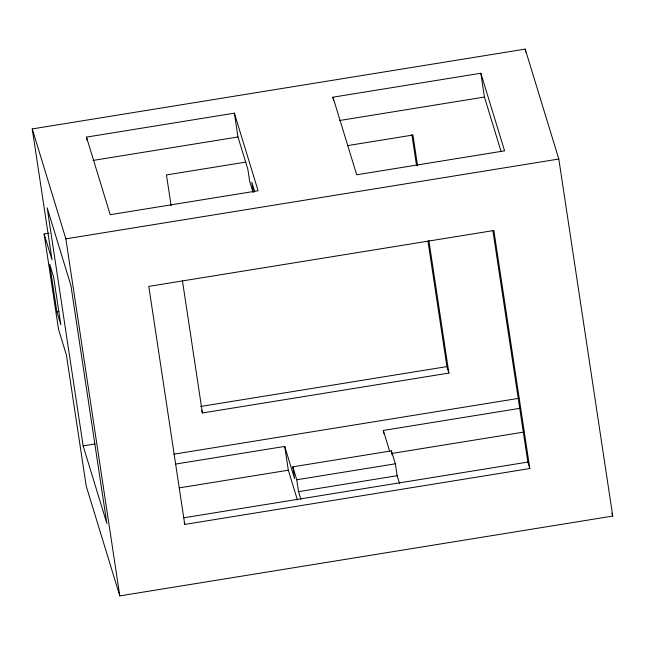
<?xml version="1.0" encoding="UTF-8"?>
<svg xmlns="http://www.w3.org/2000/svg" width="645" height="645" viewBox="0 0 645 645"><rect width="100%" height="100%" fill="white"/><g stroke="black" fill="none" stroke-linecap="round" stroke-linejoin="round"><path stroke-width="0.97" d="M44.118 233.982L52.027 259.846L32.25 128.927L525.207 49.101L558.812 159.025L612.75 516.073L119.793 595.899L86.188 485.975L66.411 355.056L58.502 329.192L44.118 233.982L49.052 233.184M86.486 137.111L234.377 113.157L258.097 190.751L110.206 214.704L86.486 137.111L86.938 140.086M332.965 97.193L480.847 73.248L504.575 150.841L356.685 174.787L332.965 97.193L333.417 100.168M93.057 160.428L237.973 136.966L247.857 169.296L249.655 181.197L253.042 192.283M339.536 120.518L484.443 97.048L501.141 151.656M245.963 162.072L166.458 174.94L171.119 205.82M347.341 145.649L412.929 135.031L417.597 165.902M32.25 128.927L65.855 238.852L558.812 159.025M56.881 311.858L60.84 324.79L53.648 277.181L49.689 264.248L56.881 311.858L58.856 311.535M200.434 406.511L446.912 366.602L448.888 373.068L202.417 412.977L201.571 410.212M83.132 445.864L106.852 523.458L70.894 285.429L47.174 207.835L83.132 445.864L94.96 443.954M173.844 454.185L518.862 398.312M175.537 464.086L284.719 446.413L294.604 478.743L292.806 466.835L391.394 450.871L395.345 463.803L397.143 475.704L399.473 483.315M383.759 433.416L383.307 430.441L520.273 408.261M179.133 487.894L288.315 470.213L297.393 499.907M391.87 453.443L523.869 432.069M292.806 466.835L296.756 479.767L395.345 463.803M296.756 479.767L298.554 491.675L397.143 475.704M183.769 517.79L527.844 462.07L529.819 468.536L184.752 524.417L184.188 522.571M611.871 513.21L612.75 516.073M383.307 430.441L389.701 451.363M254.719 191.734L251.808 182.229L253.308 192.145M298.554 491.675L300.884 499.278M525.207 49.101L525.651 52.076M480.847 73.248L484.443 97.048M529.819 468.536L493.86 230.507L148.793 286.38L184.752 524.417M492.933 231.007L527.844 462.07M428.885 240.601L448.888 373.068M411.857 134.539L416.525 165.418M427.957 241.109L446.912 366.602M391.394 450.871L391.991 454.838M234.377 113.157L237.973 136.966M284.719 446.413L288.315 470.213M182.406 280.519L202.417 412.977M65.855 238.852L119.793 595.899"/></g></svg>
